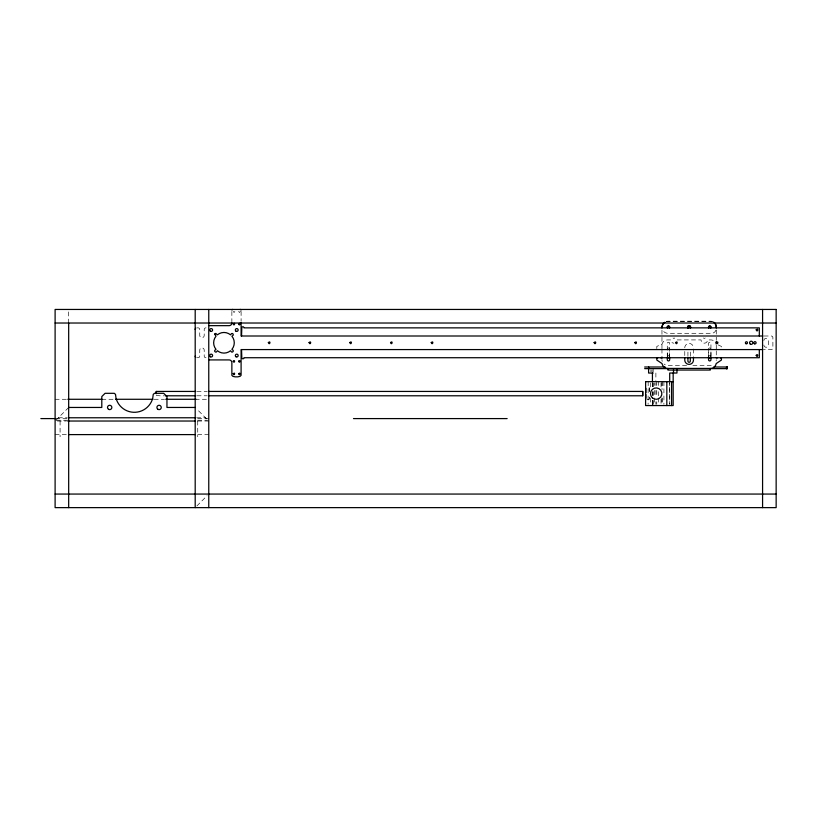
<?xml version="1.0" encoding="UTF-8"?>
<svg xmlns="http://www.w3.org/2000/svg" width="817" height="817" viewBox="0 0 817 817"><rect width="100%" height="100%" fill="white"/><g stroke="black" fill="none" stroke-linecap="round" stroke-linejoin="round"><path stroke-width="0.61" stroke-dasharray="4.08 3.06" d="M649.413 391.476L649.413 387.963L646.89 387.952M667.285 356.753L667.285 351.688M669.674 356.753L669.674 351.688M708.553 356.753L708.553 349.145M710.943 356.753L710.943 351.688M646.88 399.268L649.413 399.268L649.423 397.042M156.251 395.704C155.301 394.989 162.542 396.49 163.89 395.785M716.203 360.563L716.295 359.746M233.213 311.41L234.05 312.502L234.887 311.41M238.635 311.41L239.473 312.502L240.321 311.41M667.326 356.437L668.48 355.558L669.634 356.447M708.594 356.437L709.748 355.558L710.902 356.447M68.679 407.458L55.107 421.031L66.453 421.031M196.887 505.937L207.069 495.756M196.815 327.862L198.123 327.862A1.624 1.624 0 0 1 199.746 329.486L199.746 335.46A2.226 2.226 0 0 0 201.973 337.687A2.226 2.226 0 0 0 204.199 335.46L204.199 329.486A1.624 1.624 0 0 1 205.833 327.862L206.834 327.862L206.834 325.656M764.099 336.001L771.268 336.001A1.624 1.624 0 0 1 772.892 337.635L772.892 347.95A1.624 1.624 0 0 1 771.268 349.574L764.099 349.574M677.17 339.923L701.057 339.923A3.258 3.258 0 0 0 704.315 343.181A3.258 3.258 0 0 0 707.573 339.923L710.831 339.923A5.433 5.433 0 0 1 714.671 341.506M196.815 357.723L198.123 357.723A1.624 1.624 0 0 0 199.746 356.089L199.746 350.115A2.226 2.226 0 0 1 201.973 347.889A2.226 2.226 0 0 1 204.199 350.115L204.199 356.089A1.624 1.624 0 0 0 205.833 357.723L206.834 357.723L206.834 359.919M686.607 365.434L667.826 365.434A5.893 5.893 0 0 1 664.037 364.055M692.867 365.434L710.402 365.434A5.893 5.893 0 0 0 713.527 364.545M197.009 391.435L207.191 391.435M197.009 395.785L207.191 395.785M55.107 399.278L68.679 399.278M101.798 399.278L114.788 399.278M154.158 399.278L164.472 399.278M195.192 399.278L208.764 399.278M58.364 417.773L67.239 417.773M196.621 417.773L205.506 417.773M55.781 418.59L67.842 418.59M197.653 418.59L208.764 418.59M56.342 420.214L68.679 420.214M197.653 420.214L207.528 420.214M197.653 421.031L208.764 421.031L196.887 409.154M55.107 434.603L67.443 434.603M197.653 434.603L208.764 434.603M718.214 344.937L721.421 346.439L721.421 348.604M661.933 359.746L662.025 360.563A5.893 5.893 0 0 0 662.219 361.359M649.423 387.952L649.423 391.384M649.413 397.123L649.413 398.165M716.264 330.048L716.264 340.27M716.264 345.172L716.264 350.33M716.264 350.901L716.264 356.712M710.943 355.977L710.943 343.446A1.195 1.195 0 0 0 709.748 342.252A1.195 1.195 0 0 0 708.553 343.446L708.553 355.977M693.459 349.022L693.459 356.365M690.304 356.13L690.304 352.403A1.195 1.195 0 0 0 689.711 351.371M687.924 356.13L687.924 352.403A1.195 1.195 0 0 1 688.517 351.371M684.769 351.473L684.769 358.816M669.705 381.662L669.746 404.292L669.634 382.918M669.674 358.479L669.674 343.446A1.195 1.195 0 0 0 668.48 342.252A1.195 1.195 0 0 0 667.285 343.446L667.285 355.977M663.915 381.662L663.915 404.292M662.373 381.662L662.373 389.209M662.373 398.012L662.373 404.292M661.964 330.221L661.964 348.604M661.964 349.073L661.964 358.918M661.801 381.662L661.801 389.209M661.801 398.012L661.801 404.292M661.035 382.918L661.035 387.952M661.035 399.268L661.035 404.292M658.39 381.662L658.39 385.44M658.39 391.721L658.39 396.756M658.39 398.012L658.39 404.292M656.807 348.604L656.807 346.439L662.148 343.947A5.433 5.433 0 0 1 667.397 339.923L670.655 339.923A3.258 3.258 0 0 0 673.913 343.181M656.766 381.662L656.766 385.44M656.766 390.465L656.766 396.756M656.766 401.78L656.766 404.292M655.888 373.032L655.888 380.436M655.888 382.918L655.888 385.44M655.888 390.465L655.888 396.756M655.888 401.78L655.888 404.292M654.315 382.918L654.315 385.44M654.315 390.465L654.315 396.756M654.315 398.012L654.315 404.292M653.355 382.918L653.355 386.696M653.355 391.721L653.355 395.499M653.355 400.524L653.355 404.292M653.181 368.63L653.181 371.929M652.773 382.918L652.773 386.696M652.773 391.721L652.773 395.499M652.773 400.524L652.773 404.292M652.589 382.918L652.589 386.696M652.589 391.721L652.589 395.499M652.589 400.524L652.589 404.292M652.436 382.918L652.436 386.696M652.436 400.524L652.436 404.292M652.283 382.918L652.283 386.696M652.283 400.524L652.283 404.292M652.048 369.733L652.048 371.929M650.914 369.733L650.914 371.929M650.363 382.918L650.363 389.209M650.363 398.012L650.363 404.292M648.167 381.662L648.095 404.292M241.097 311.461L241.097 321.275M231.865 311.512L231.865 321.673M197.734 421.031L197.734 436.748M68.679 311.92L68.679 321.796M60.08 421.031L60.08 436.748M715.968 330.139A5.004 5.004 0 0 1 710.402 333.295L668.48 333.295A6.046 6.046 0 0 1 662.638 330.099M705.163 337.972A1.195 1.195 0 0 1 703.468 337.972M674.76 337.972A1.195 1.195 0 0 1 673.065 337.972M712.802 321.694A5.893 5.893 0 0 0 710.402 321.183L667.826 321.183A6.556 6.556 0 0 0 666.274 321.551M684.769 347.797A4.34 4.34 0 0 1 689.119 343.446A4.34 4.34 0 0 1 693.459 347.797M667.642 348.308A1.195 1.195 0 0 1 669.327 348.308M708.901 348.308A1.195 1.195 0 0 1 710.596 348.308M666.274 321.714A6.556 6.556 0 0 1 667.826 321.347L710.402 321.347A5.893 5.893 0 0 1 712.026 321.581M763.875 340.566A2.226 2.226 0 0 1 766.101 338.34A2.226 2.226 0 0 1 768.327 340.566L768.327 345.019A2.226 2.226 0 0 1 766.101 347.245A2.226 2.226 0 0 1 763.875 345.019"/><path stroke-width="1.23" d="M645.624 394.305L645.624 398.104M645.604 392.916L645.614 387.963L645.624 392.814M208.468 395.785L642.734 395.785L642.744 395.142L642.734 391.435L208.468 391.435M645.624 398.859L645.604 394.407M156.251 391.435L156.251 393.61L156.251 391.435L195.733 391.435M642.734 395.785L642.734 391.435M716.264 327.699L716.203 326.065A5.893 5.893 0 0 0 713.527 322.082M664.854 322.439A6.556 6.556 0 0 0 661.964 327.862L662.015 326.902M231.895 310.011L232.733 309.367M55.107 323.021L776.15 323.021M209.244 325.656L229.148 325.656A2.717 2.717 0 0 0 231.865 322.94M762.904 336.001L241.097 336.001L241.097 322.511M762.904 349.574L241.097 349.574L241.097 375.34C240.801 377.444 232.191 377.444 231.865 375.34L231.865 362.636A2.717 2.717 0 0 0 229.148 359.919L209.315 359.919M657.624 357.877L656.807 357.877L656.807 360.042L662.025 363.555A5.893 5.893 0 0 0 667.826 368.426L710.402 368.426A5.893 5.893 0 0 0 716.203 363.555L721.421 360.042L721.421 357.877L720.604 357.877M660.882 357.877L661.964 357.877M716.264 357.877L717.346 357.877M644.644 367.007L665.181 367.007M713.956 367.007L727.314 367.007L727.283 368.63L709.452 368.63M644.644 368.63L668.663 368.63M653.181 373.032L648.596 373.032L648.596 368.63M645.593 381.662L673.167 381.662M165.167 395.785L195.733 395.785M67.801 399.278L102.094 399.278M115.514 399.278L152.993 399.278M165.749 399.278L196.06 399.278M68.679 407.458L101.798 407.458L101.798 396.572L105.056 393.314L114.288 393.314L115.514 394.386L116.024 398.236A19.005 19.005 0 0 0 152.728 398.236L153.239 394.386L154.464 393.314L163.696 393.314L166.954 396.572L166.954 407.458L195.192 407.458M68.505 417.773L195.355 417.773M40.85 418.59L55.781 418.59M353.485 418.59L507.143 418.59M67.729 421.031L195.192 421.031M68.679 434.603L195.192 434.603M55.107 494.06L776.15 494.06M240.229 309.367L241.066 310.011M716.08 343.947L716.264 341.486M667.356 327.546L667.305 326.933M762.578 309.449L762.578 507.633M759.32 336.001L759.32 327.862L243.977 327.862A1.083 1.083 0 0 0 242.894 326.769A1.083 1.083 0 0 0 241.812 327.862L241.536 336.001M759.32 349.574L759.32 357.723L243.977 357.723A1.083 1.083 0 0 1 242.894 358.806A1.083 1.083 0 0 1 241.812 357.723L241.536 349.574M727.079 367.007L727.15 368.63M726.997 367.007L726.997 368.63M726.813 367.007L726.813 368.63M726.711 367.007L726.711 368.63M726.497 367.007L726.497 368.63M716.264 326.606L716.264 327.862M710.943 357.233L710.943 359.735A1.195 1.195 0 0 1 709.748 360.93A1.195 1.195 0 0 1 708.553 359.735L708.553 357.233M710.29 368.426L710.29 370.05L667.938 370.05L667.938 368.426M693.459 357.591L693.459 360.042A4.34 4.34 0 0 1 689.119 364.392A4.34 4.34 0 0 1 684.769 360.042L684.769 357.591M690.304 357.376L690.304 361.094A1.195 1.195 0 0 1 689.119 362.288A1.195 1.195 0 0 1 687.924 361.094L687.924 357.376M676.966 369.733L676.966 373.032L669.705 373.032L669.705 381.662M673.514 369.733L673.514 373.032M673.167 373.032L673.167 405.559L645.593 405.559L645.634 381.662M671.554 381.662L671.554 405.559M669.674 357.233L669.674 359.735A1.195 1.195 0 0 1 668.48 360.93A1.195 1.195 0 0 1 667.285 359.735L667.285 357.233M666.825 381.662L666.825 405.559M652.436 373.032L652.436 381.662M648.718 367.007L648.718 368.63M208.764 309.449L208.764 507.633M195.192 309.449L195.192 507.633M68.679 323.021L68.679 507.633M661.964 327.699A6.556 6.556 0 0 1 664.854 322.276M667.693 328.056A1.195 1.195 0 0 1 667.581 326.371A1.195 1.195 0 0 1 669.266 326.259A1.195 1.195 0 0 1 669.378 327.944M708.901 328.005A1.195 1.195 0 0 1 708.901 326.32A1.195 1.195 0 0 1 710.596 326.32A1.195 1.195 0 0 1 710.596 328.005M688.077 328.117A1.471 1.471 0 0 1 688.077 326.044A1.471 1.471 0 0 1 690.151 326.044A1.471 1.471 0 0 1 690.151 328.117M710.78 357.346A1.195 1.195 0 0 1 708.717 357.346M669.521 357.346A1.195 1.195 0 0 1 667.448 357.346M714.191 322.735A5.893 5.893 0 0 1 716.203 326.228M667.489 327.985A1.195 1.195 0 0 1 667.734 326.392A1.195 1.195 0 0 1 669.348 326.494A1.195 1.195 0 0 1 669.378 328.107M708.717 327.923A1.195 1.195 0 0 1 709.748 326.126A1.195 1.195 0 0 1 710.78 327.923M687.843 327.974A1.471 1.471 0 0 1 689.119 325.779A1.471 1.471 0 0 1 690.385 327.974M195.661 357.243A1.624 1.624 0 0 1 195.192 356.089M195.192 329.486A1.624 1.624 0 0 1 195.661 328.332M214.605 334.122L216.015 336.216A10.315 10.315 0 0 0 216.015 349.37C212.696 350.626 216.127 354.057 217.393 350.738A10.315 10.315 0 0 0 230.537 350.738C231.803 354.057 235.235 350.626 231.916 349.359A10.315 10.315 0 0 0 231.916 336.216C235.235 334.95 231.803 331.518 230.537 334.837A10.315 10.315 0 0 0 217.383 334.837L215.8 333.428L214.605 334.122M233.213 323.889C234.275 327.208 235.786 321.551 233.213 323.889M233.213 361.196C234.275 364.515 235.786 358.857 233.213 361.196M238.635 323.889C239.698 327.208 241.219 321.551 238.635 323.889M233.213 373.686C234.275 377.005 235.786 371.337 233.213 373.686M238.635 361.196C239.698 364.515 241.219 358.857 238.635 361.196M238.635 373.686C239.698 377.005 241.219 371.337 238.635 373.686M268.354 342.537C269.549 346.265 271.264 339.903 268.354 342.537M309.081 342.537C310.276 346.265 311.982 339.903 309.081 342.537M349.799 342.537C350.993 346.265 352.699 339.903 349.799 342.537M390.526 342.537C391.721 346.265 393.426 339.903 390.526 342.537M431.243 342.537C432.438 346.265 434.144 339.903 431.243 342.537M594.133 342.537C595.327 346.265 597.033 339.903 594.133 342.537M634.85 342.537C636.045 346.265 637.75 339.903 634.85 342.537M675.577 342.537C676.772 346.265 678.478 339.903 675.577 342.537M716.295 342.537C717.489 346.265 719.195 339.903 716.295 342.537M756.205 329.772C757.4 333.51 759.105 327.147 756.205 329.772M756.205 355.293C757.4 359.031 759.105 352.658 756.205 355.293M776.15 309.449L55.107 309.449L55.107 507.633L776.15 507.633L776.15 309.449M652.364 397.848A5.699 5.699 0 0 0 661.76 394.795A5.699 5.699 0 0 0 654.417 388.187A5.699 5.699 0 0 0 652.364 397.848M108.59 409.337A2.175 2.175 0 0 0 111.847 407.458A2.175 2.175 0 0 0 108.59 405.569A2.175 2.175 0 0 0 108.59 409.337M157.998 409.337A2.175 2.175 0 0 0 161.255 407.458A2.175 2.175 0 0 0 157.998 405.569A2.175 2.175 0 0 0 157.998 409.337M210.469 356.794A1.409 1.409 0 0 0 212.594 355.579A1.409 1.409 0 0 0 210.469 354.353A1.409 1.409 0 0 0 210.469 356.794M235.756 330.997A1.409 1.409 0 0 0 238.115 330.364A1.409 1.409 0 0 0 236.389 328.638A1.409 1.409 0 0 0 235.756 330.997M210.469 331.222A1.409 1.409 0 0 0 212.594 330.007A1.409 1.409 0 0 0 210.469 328.781A1.409 1.409 0 0 0 210.469 331.222M236.042 356.794A1.409 1.409 0 0 0 238.166 355.579A1.409 1.409 0 0 0 236.042 354.353A1.409 1.409 0 0 0 236.042 356.794M745.921 343.681A1.031 1.031 0 0 0 747.473 342.793A1.031 1.031 0 0 0 745.921 341.894A1.031 1.031 0 0 0 745.921 343.681M754.387 343.773A1.144 1.144 0 0 0 756.103 342.793A1.144 1.144 0 0 0 754.387 341.802A1.144 1.144 0 0 0 754.387 343.773M750.374 344.171A1.603 1.603 0 0 0 752.774 342.793A1.603 1.603 0 0 0 750.374 341.404A1.603 1.603 0 0 0 750.374 344.171"/></g></svg>
